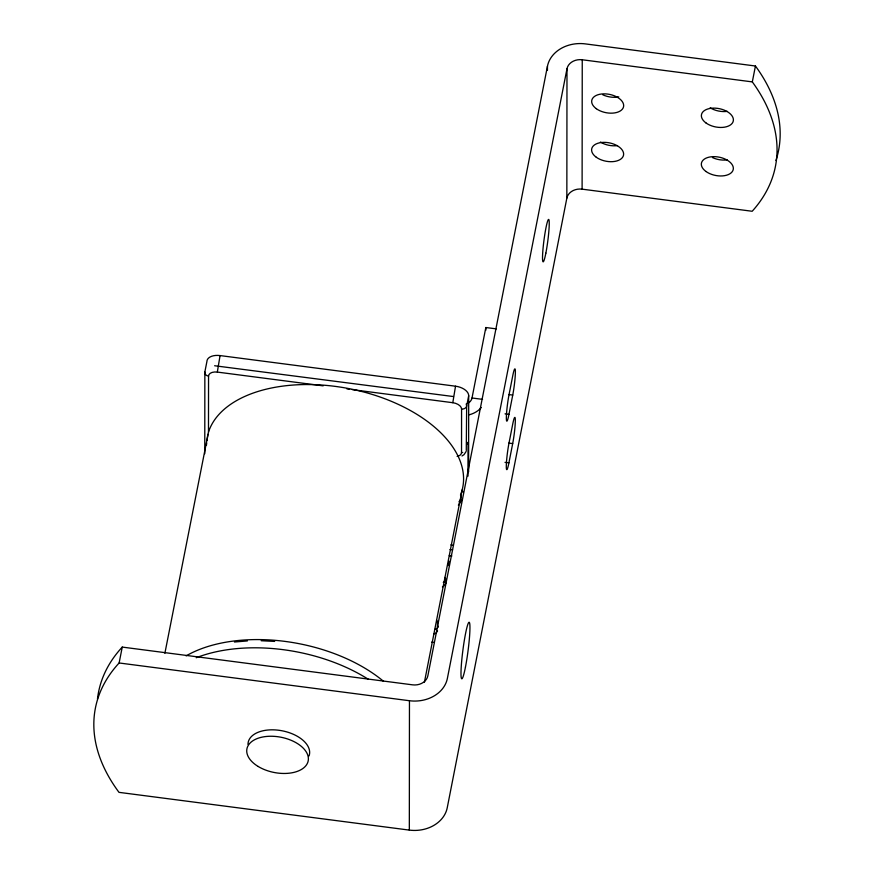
<?xml version="1.0" encoding="UTF-8"?>
<svg xmlns="http://www.w3.org/2000/svg" width="874" height="874" viewBox="0 0 874 874"><rect width="100%" height="100%" fill="white"/><g stroke="black" fill="none" stroke-linecap="round" stroke-linejoin="round"><path stroke-width="1.31" d="M204.767 453.737L204.855 371.974L206.887 361.628A13.329 7.669 11.1 0 1 220.062 355.576L455.529 386.199A13.329 7.669 11.1 0 1 468.693 395.682L468.606 471.884M164.869 653.326L208.482 432.127L208.547 376.115A4.446 3.616 0.1 0 1 204.855 371.974M409.327 830.103L409.458 700.73A33.114 26.919 0.1 0 0 447.379 678.399L566.986 68.762A13.329 10.838 0.1 0 1 582.248 59.771L752.317 81.894A258.376 148.569 11.1 0 1 752.186 211.268L582.106 189.155A13.329 10.838 0.1 0 0 566.844 198.147L447.237 807.773A33.114 26.919 0.1 0 1 409.327 830.103L118.995 792.347A254.323 146.242 11.1 0 1 119.126 662.973L122.251 647.088L412.583 684.845A13.329 10.838 0.1 0 0 427.845 675.853L547.452 66.227A33.114 26.919 0.1 0 1 585.361 43.897L755.442 66.009A258.376 148.569 11.1 0 1 775.948 160.532M437.481 627.139L437.481 622.354A7.09 4.075 11.1 0 0 436.552 620.169M457.135 456.403A8.893 5.113 11.1 0 0 461.527 452.492L461.57 409.021A8.893 5.113 11.1 0 0 452.798 402.706L352.266 389.629M468.016 476.122L468.049 442.178A13.329 7.669 11.1 0 1 467.601 444.134M485.835 330.208L485.835 327.521L496.377 328.886M547.452 70.313L547.452 66.227M566.844 198.147L566.986 68.762M582.106 189.155L582.248 59.771M208.547 376.115A8.893 5.113 11.1 0 1 217.331 372.084L220.062 355.576M452.798 402.706L455.529 386.199M206.384 445.456L206.712 442.976M207.029 440.507L207.837 434.334M468.693 395.682L466.661 406.028L466.279 450.405M468.005 403.285A9.996 8.128 0.1 0 0 472.015 397.987L485.835 327.521M424.403 682.288L462.127 490.008M448.1 565.609L448.985 561.141M508.963 414.352L512.743 395.081A16.672 1.519 -82.6 0 0 515.376 371.996A16.672 1.519 -82.6 0 0 512.765 375.678L508.985 394.939A16.672 1.519 -82.6 0 0 506.352 418.023A16.672 1.519 -82.6 0 0 508.963 414.352L505.052 413.839M508.908 462.859L512.688 443.599A16.672 1.519 -82.6 0 0 515.321 420.514A16.672 1.519 -82.6 0 0 512.71 424.185L508.93 443.457A16.672 1.519 -82.6 0 0 506.297 466.541A16.672 1.519 -82.6 0 0 508.908 462.859L505.008 462.357M752.317 81.894L755.442 66.009M466.159 451.443L463.985 454.688L461.985 455.966M458.992 501.807L460.511 499.589A11.111 6.391 11.1 0 0 460.598 495.263L460.467 495.034M459.32 503.042L461.603 499.688M458.38 505.183L462.16 499.633M234.44 642.008L247.386 640.937M461.527 452.492L462.685 452.524M261.184 640.729L274.676 641.418M214.622 365.747L453.497 396.556M508.832 394.567L512.743 395.081M472.015 397.987L482.546 399.363M217.331 372.084L323.151 385.849M346.978 388.941L349.622 389.291M508.788 443.085L512.688 443.599M450.886 544.884L453.475 545.223M449.979 549.528L452.568 549.866M449.225 555.678L451.847 556.017M431.745 642.084L434.302 642.423M119.126 662.973L409.458 700.73M466.213 403.963L466.661 406.028A4.446 3.616 0.1 0 1 461.57 409.021M481.301 407.535A23.336 18.977 0.1 0 1 468.825 414.888M460.937 493.799A130.226 74.88 11.1 0 0 458.063 456.162L457.889 455.813A130.226 74.88 11.1 0 0 363.682 391.978L356.242 390.154A130.226 74.88 11.1 0 0 313.886 384.636L306.446 384.538A130.226 74.88 11.1 0 0 208.482 432.127M196.257 657.729A132.892 76.409 11.1 0 1 368.391 679.327M461.953 490.5A13.329 7.669 11.1 0 1 463.231 492.27M186.118 655.882A130.226 74.88 11.1 0 1 383.511 681.294M446.406 579.353A15.732 9.046 11.1 0 1 443.293 582.466M444.615 577.452A15.732 9.046 11.1 0 1 442.419 586.935M436.53 632.667A7.09 4.075 11.1 0 1 433.974 633.847M437.47 630.722A7.09 4.075 11.1 0 1 437.24 631.76M437.415 628.209A7.09 4.075 11.1 0 1 434.848 629.389M438.355 626.265A7.09 4.075 11.1 0 1 438.114 627.303M97.473 699.014A254.323 146.242 11.1 0 1 122.251 647.088M247.987 744.429A31.224 17.95 11.1 0 1 281.865 730.74A31.224 17.95 11.1 0 1 309.057 755.923M617.492 145.587A16.224 9.33 11.1 0 1 600.416 142.047M618.781 96.861A16.224 9.33 11.1 0 1 602.754 94.774M727.212 159.866A16.224 9.33 11.1 0 1 712.43 157.56M727.266 111.348A16.224 9.33 11.1 0 1 710.191 107.797M258.147 766.465A31.224 17.95 11.1 0 0 308.009 761.658A31.224 17.95 11.1 0 0 266.526 736.454A31.224 17.95 11.1 0 0 258.147 766.465M596.276 157.233A16.224 9.33 11.1 0 0 623.086 156.49A16.224 9.33 11.1 0 0 603.475 142.364A16.224 9.33 11.1 0 0 596.276 157.233M705.995 171.501A16.224 9.33 11.1 0 0 732.805 170.758A16.224 9.33 11.1 0 0 713.195 156.643A16.224 9.33 11.1 0 0 705.995 171.501M596.33 108.715A16.224 9.33 11.1 0 0 623.129 107.972A16.224 9.33 11.1 0 0 603.53 93.857A16.224 9.33 11.1 0 0 596.33 108.715M706.05 122.994A16.224 9.33 11.1 0 0 732.86 122.24A16.224 9.33 11.1 0 0 713.25 108.125A16.224 9.33 11.1 0 0 706.05 122.994M545.857 253.165A21.446 1.956 -82.6 0 0 548.806 219.527A21.446 1.956 -82.6 0 0 542.962 249.352A21.446 1.956 -82.6 0 0 545.857 253.165M465.46 667.048A28.449 2.589 -82.6 0 0 469.36 622.43A28.449 2.589 -82.6 0 0 461.603 661.989A28.449 2.589 -82.6 0 0 465.46 667.048"/></g></svg>
